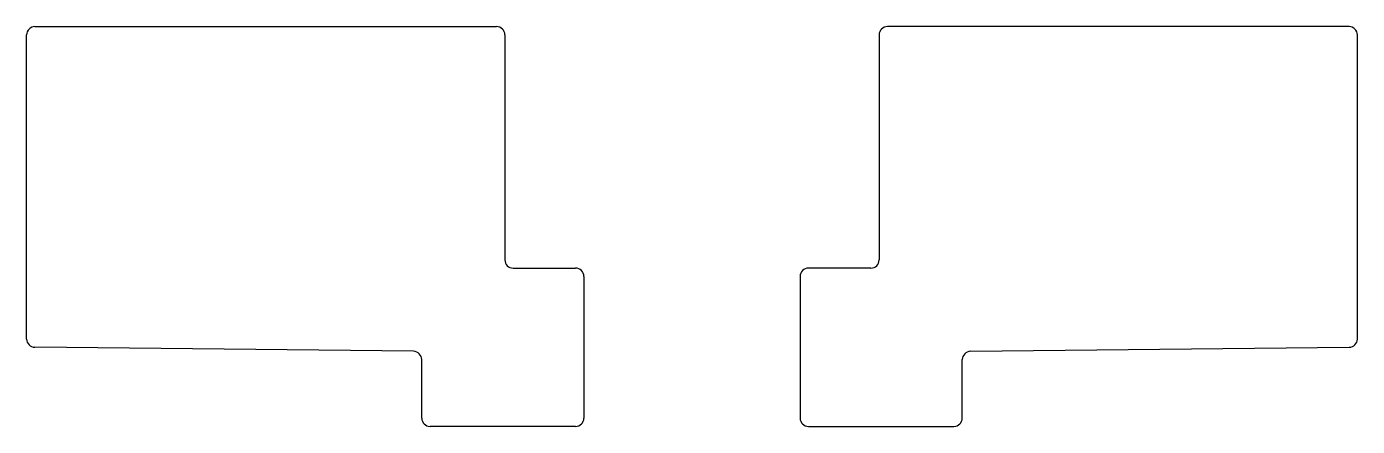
# Model space of a CAD drawing. Header units: millimetres. Extents: x -10 to 310, y -29 to 67.
import ezdxf

# ---------------------------------------------------------------- set-up
doc = ezdxf.new("R2010")
doc.units = ezdxf.units.MM

msp = doc.modelspace()

# ---------------------------------------------------------------- linework, layer by layer
for p, q in [((-10, -8.02), (-10, 65)), ((-8, 67), (103, 67)), ((105, 65), (105, 11)), ((195, 65), (195, 11)), ((308, 67), (197, 67)), ((310, -8.02), (310, 65)), ((107, 9), (122, 9)), ((124, 7), (124, -27)), ((176, 7), (176, -27)), ((193, 9), (178, 9)), ((83.02, -10.98), (-8.02, -10.02)), ((216.98, -10.98), (308.02, -10.02)), ((85, -27), (85, -12.98)), ((215, -27), (215, -12.98)), ((122, -29), (87, -29)), ((178, -29), (213, -29))]:
    msp.add_line(p, q)
for centre, start, end in [((-8, 65), 90, 180), ((103, 65), 0, 90), ((197, 65), 90, 180), ((308, 65), 0, 90), ((107, 11), 180, 270), ((193, 11), 270, 0), ((122, 7), 0, 90), ((178, 7), 90, 180), ((-8, -8.02), 180, 269.3969), ((308, -8.02), 270.6031, 0), ((83, -12.98), 0, 89.3969), ((217, -12.98), 90.6031, 180), ((87, -27), 180, 270), ((122, -27), 270, 0), ((178, -27), 180, 270), ((213, -27), 270, 0)]:
    msp.add_arc(centre, 2, start, end)

doc.saveas('drawing.dxf')
